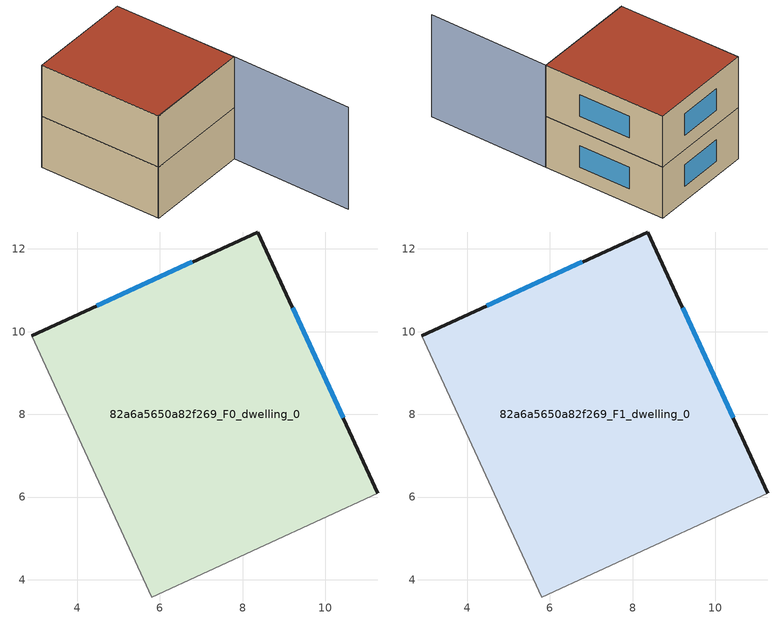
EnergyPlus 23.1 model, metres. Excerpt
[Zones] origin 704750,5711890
82a6a5650a82f269_F0_dwelling_0
 floor ground (EU_floor_Construction): 8.37,12.41 11.27,6.09 5.8,3.58 2.9,9.9 z0
 wall outside (EU_wall_Construction): 11.27,6.09 8.37,12.41 2.9,9.9 z0:3
 wall adiabatic (EU_wall_Construction): 2.9,9.9 5.8,3.58 11.27,6.09 z0:3
 window (EU_Window_Construction): 10.43,7.91 9.21,10.58 / 6.79,11.68 4.48,10.63 z0.87:2.13
82a6a5650a82f269_F1_dwelling_0
 floor to 82a6a5650a82f269_F0_dwelling_0 (EU_floor_Construction): 8.37,12.41 11.27,6.09 5.8,3.58 2.9,9.9 z3
 wall outside (EU_wall_Construction): 11.27,6.09 8.37,12.41 2.9,9.9 z3:6
 wall adiabatic (EU_wall_Construction): 2.9,9.9 5.8,3.58 11.27,6.09 z3:6
 window (EU_Window_Construction): 10.43,7.91 9.21,10.58 / 6.79,11.68 4.48,10.63 z3.87:5.13
 roof outside (EU_roof_Construction): 11.27,6.09 8.37,12.41 2.9,9.9 5.8,3.58 z6
shading: 5.79,3.6 11.27,6.09 / 11.27,6.09 14.08,-0.12 z0:6
[Building]
EU S2 Campaign: North Axis=0; Terrain=City; Solar Distribution=FullExterior
[Site:Location]
London: Latitude=51.5; Longitude=-0.5; Time Zone=0; Elevation=25
[SizingPeriod:WeatherFileDays]
AnnualSizingPeriod: Begin Month=1; Begin Day of Month=1; End Month=12; End Day of Month=31; Day of Week for Start Day=Monday; Use Weather File Daylight Saving Period=No; Use Weather File Rain and Snow Indicators=No
[MATERIAL]
EU_InternalMass_Material: Roughness=MediumRough; Thickness=0.1; Conductivity=1; Density=1800; Specific Heat=900; Thermal Absorptance=0.9; Solar Absorptance=0.7; Visible Absorptance=0.7
[MATERIAL:NOMASS] Roughness=MediumRough; Thermal Absorptance=0.9; Solar Absorptance=0.7; Visible Absorptance=0.7
Name | Thermal Resistance
EU_wall_NoMass | 0.724719
EU_roof_NoMass | 2.98947
EU_floor_NoMass | 2.39157
[WINDOWMATERIAL:SIMPLEGLAZINGSYSTEM]
EU_Window_SimpleGlazing: UFactor=2.63425; Solar Heat Gain Coefficient=0.76; Visible Transmittance=0.76
[CONSTRUCTION]
EU_wall_Construction: EU_wall_NoMass
EU_roof_Construction: EU_roof_NoMass
EU_floor_Construction: EU_floor_NoMass
EU_Window_Construction: EU_Window_SimpleGlazing
EU_InternalMass_Construction: EU_InternalMass_Material
[ZONE] Type=1; Multiplier=1; Ceiling Height=autocalculate; Floor Area=autocalculate; Part of Total Floor Area=Yes
Name | Volume
82a6a5650a82f269_F0_dwelling_0 | 125.511
82a6a5650a82f269_F1_dwelling_0 | 125.51
[INTERNALMASS] Construction=EU_InternalMass_Construction; Surface Area=41.837
Name | Zone or ZoneList
82a6a5650a82f269_F0_dwelling_0_EU_InternalMass | 82a6a5650a82f269_F0_dwelling_0
82a6a5650a82f269_F1_dwelling_0_EU_InternalMass | 82a6a5650a82f269_F1_dwelling_0
[OTHEREQUIPMENT] Fuel Type=Electricity; Design Level Calculation Method=Watts/Area; Power per Zone Floor Area=1; Fraction Latent=0; Fraction Radiant=0; Fraction Lost=0; Carbon Dioxide Generation Rate=0; EndUse Subcategory=EU_Step8_InternalGains
Name | Zone or ZoneList or Space or SpaceList | Schedule
EU_Step8_InternalGain_82a6a5650a82f269_F0_dwelling_0_f000 | 82a6a5650a82f269_F0_dwelling_0 | EU_Step8_GainSchedule_82a6a5650a82f269_F0_dwelling_0_f000
EU_Step8_InternalGain_82a6a5650a82f269_F1_dwelling_0_f000 | 82a6a5650a82f269_F1_dwelling_0 | EU_Step8_GainSchedule_82a6a5650a82f269_F1_dwelling_0_f000
[ZONEVENTILATION:DESIGNFLOWRATE] Schedule=EU_AlwaysOn; Design Flow Rate Calculation Method=AirChanges/Hour; Air Changes per Hour=0.418135; Ventilation Type=Natural; Fan Pressure Rise=0; Fan Total Efficiency=1; Constant Term Coefficient=1; Temperature Term Coefficient=0; Velocity Term Coefficient=0; Velocity Squared Term Coefficient=0; Minimum Indoor Temperature=-100; Maximum Indoor Temperature=100; Delta Temperature=-100; Minimum Outdoor Temperature=-100; Maximum Outdoor Temperature=100; Maximum Wind Speed=40
Name | Zone or ZoneList or Space or SpaceList
EU_ConstantAir_82a6a5650a82f269_F0_dwelling_0 | 82a6a5650a82f269_F0_dwelling_0
EU_ConstantAir_82a6a5650a82f269_F1_dwelling_0 | 82a6a5650a82f269_F1_dwelling_0
[HVACTEMPLATE:THERMOSTAT] Constant Heating Setpoint=20; Constant Cooling Setpoint=50
EU_HeatOnly_82a6a5650a82f269_F0_dwelling_0; EU_HeatOnly_82a6a5650a82f269_F1_dwelling_0
[HVACTEMPLATE:ZONE:IDEALLOADSAIRSYSTEM] System Availability Schedule=EU_AlwaysOn; Maximum Heating Supply Air Temperature=50; Minimum Cooling Supply Air Temperature=13; Maximum Heating Supply Air Humidity Ratio=0.0156; Minimum Cooling Supply Air Humidity Ratio=0.0077; Heating Limit=NoLimit; Cooling Limit=NoLimit; Heating Availability Schedule=EU_AlwaysOn; Cooling Availability Schedule=EU_CoolingOff; Dehumidification Control Type=ConstantSensibleHeatRatio; Cooling Sensible Heat Ratio=0.7; Dehumidification Setpoint=60; Humidification Control Type=None; Humidification Setpoint=30; Outdoor Air Method=None; Outdoor Air Flow Rate per Person=0.00944; Outdoor Air Flow Rate per Zone Floor Area=0; Outdoor Air Flow Rate per Zone=0; Demand Controlled Ventilation Type=None; Outdoor Air Economizer Type=NoEconomizer; Heat Recovery Type=None; Sensible Heat Recovery Effectiveness=0.7; Latent Heat Recovery Effectiveness=0.65
Name | Template Thermostat
82a6a5650a82f269_F0_dwelling_0 | EU_HeatOnly_82a6a5650a82f269_F0_dwelling_0
82a6a5650a82f269_F1_dwelling_0 | EU_HeatOnly_82a6a5650a82f269_F1_dwelling_0
[SIZING:ZONE] Zone Cooling Design Supply Air Temperature Input Method=SupplyAirTemperature; Zone Cooling Design Supply Air Temperature=13; Zone Heating Design Supply Air Temperature Input Method=SupplyAirTemperature; Zone Heating Design Supply Air Temperature=50; Zone Cooling Design Supply Air Humidity Ratio=0.008; Zone Heating Design Supply Air Humidity Ratio=0.008; Cooling Design Air Flow Method=DesignDay; Cooling Design Air Flow Rate=0; Cooling Minimum Air Flow per Zone Floor Area=0.000762; Cooling Minimum Air Flow=0; Cooling Minimum Air Flow Fraction=0.2; Heating Design Air Flow Method=DesignDay; Heating Design Air Flow Rate=0; Heating Maximum Air Flow per Zone Floor Area=0.002032; Heating Maximum Air Flow=0.141576; Heating Maximum Air Flow Fraction=0.3; Account for Dedicated Outdoor Air System=No; Dedicated Outdoor Air System Control Strategy=NeutralSupplyAir; Dedicated Outdoor Air Low Setpoint Temperature for Design=autosize; Dedicated Outdoor Air High Setpoint Temperature for Design=autosize; Zone Load Sizing Method=Sensible Load Only No Latent Load; Zone Latent Cooling Design Supply Air Humidity Ratio Input Method=HumidityRatioDifference; Zone Cooling Design Supply Air Humidity Ratio Difference=0.005; Zone Latent Heating Design Supply Air Humidity Ratio Input Method=HumidityRatioDifference; Zone Humidification Design Supply Air Humidity Ratio Difference=0.005
82a6a5650a82f269_F0_dwelling_0; 82a6a5650a82f269_F1_dwelling_0
[SCHEDULE:CONSTANT]
Name | Hourly Value
EU_AlwaysOn | 1
EU_CoolingOff | 0
[SCHEDULE:FILE] Column Number=1; Rows to Skip at Top=0; Number of Hours of Data=8760; Column Separator=Comma; Interpolate to Timestep=No; Minutes per Item=60; Adjust Schedule for Daylight Savings=Yes
Name | File
EU_Step8_GainSchedule_82a6a5650a82f269_F0_dwelling_0_f000 | ../../schedules/82a6a5650a82f269/82a6a5650a82f269_F0_dwelling_0_f000_gain.csv
EU_Step8_GainSchedule_82a6a5650a82f269_F1_dwelling_0_f000 | ../../schedules/82a6a5650a82f269/82a6a5650a82f269_F1_dwelling_0_f000_gain.csv
